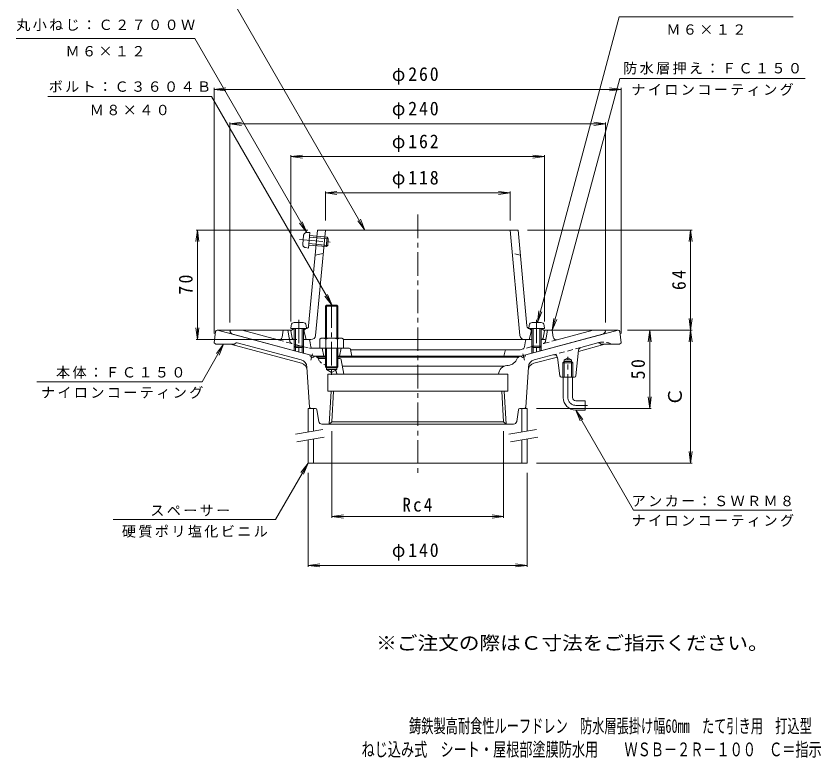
# Model space of a CAD drawing. Units: millimetres, scale not verified. Extents: x -288 to 226, y -347 to 365.
# Drawn here: x -288 to 226, y -347 to 127 of the extents above; entities that cross this region are included whole.
import ezdxf
from ezdxf.enums import TextEntityAlignment as Align

# ---------------------------------------------------------------- set-up
doc = ezdxf.new("R2010")
doc.units = ezdxf.units.MM
doc.header["$LTSCALE"] = 3
for name, pattern in [('CHAIN1', [8, 5, -1, 1, -1]), ('DASHED1', [1.8, 1.2, -0.6]), ('DOUBLE_CHAIN1', [8.8, 5, -1, 0.6, -0.6, 0.6, -1])]:
    doc.linetypes.add(name, pattern=pattern)
for name, color, linetype, lineweight in [('0-0', 3, 'Continuous', 9), ('0-1', 2, 'Continuous', 9), ('0-2', 6, 'Continuous', 5), ('0-3', 4, 'Continuous', 9), ('0-4', 7, 'Continuous', 9), ('0-5', 7, 'Continuous', 9)]:
    doc.layers.add(name, color=color, linetype=linetype, lineweight=lineweight)
doc.layers.add('F-5', color=2, linetype='Continuous')
doc.styles.add('ＭＳ ゴシック', font='')
doc.styles.get('ＭＳ ゴシック').set_extended_font_data('MS Gothic')

msp = doc.modelspace()

# ---------------------------------------------------------------- linework, layer by layer
at = {"layer": '0-0', "linetype": 'CHAIN1'}
for p, q in [((-31.545, 0.309), (-31.545, -166.083)), ((-99.812, -92.592), (-98.722, -88.525)), ((36.721, -92.592), (35.631, -88.525)), ((64.455, -116.521), (64.455, -90.521)), ((69.455, -121.521), (77.055, -121.521))]:
    msp.add_line(p, q, dxfattribs=at)
at = {"layer": '0-0'}
for p, q in [((-160.655, -74.397), (-161.545, -81.521)), ((-159.545, -73.521), (-159.663, -73.521)), ((-100.736, -89.279), (-159.545, -73.521)), ((-159.545, -73.521), (-117.545, -73.521)), ((37.645, -89.279), (96.455, -73.521)), ((54.455, -73.521), (96.572, -73.521)), ((97.564, -74.397), (98.455, -81.521)), ((-161.545, -81.521), (-160.545, -82.521)), ((-148.545, -82.521), (-147.953, -81.856)), ((-106.003, -92.526), (-146.947, -81.555)), ((72.779, -84.524), (84.186, -81.467)), ((85.455, -82.521), (84.455, -81.399)), ((-160.545, -82.521), (-148.545, -82.521)), ((-105.862, -94.635), (-151.071, -82.521)), ((71.308, -86.242), (69.55, -102.628)), ((87.98, -82.521), (71.226, -87.01)), ((-100.736, -89.279), (-100.029, -90.504)), ((-100.029, -90.504), (-98.58, -90.892)), ((-98.58, -90.892), (-97.355, -90.185)), ((-96.5, -90.414), (-97.355, -90.185)), ((-90.545, -90.67), (-95.926, -90.67)), ((-89.869, -91.521), (-94.637, -91.521)), ((-81.365, -91.521), (-83.222, -91.521)), ((32.836, -90.67), (-82.545, -90.67)), ((-80.396, -92.342), (-78.727, -101.521)), ((32.044, -91.665), (32.078, -91.584)), ((33.409, -90.414), (34.265, -90.185)), ((35.489, -90.892), (34.265, -90.185)), ((36.938, -90.504), (35.489, -90.892)), ((37.645, -89.279), (36.938, -90.504)), ((42.772, -94.635), (57.707, -90.633)), ((55.589, -89.13), (42.912, -92.526)), ((57.757, -90.884), (59.338, -102.654)), ((62.095, -92.521), (64.455, -91.158)), ((62.095, -92.521), (66.815, -92.521)), ((62.095, -93.521), (62.095, -92.521)), ((66.815, -92.521), (64.455, -91.158)), ((66.815, -93.521), (66.815, -92.521)), ((-102.308, -97.024), (-100.607, -122.587)), ((-89.869, -98.521), (-89.869, -97.521)), ((-83.222, -97.521), (-83.222, -98.521)), ((24.03, -96.387), (-79.661, -96.387)), ((25.495, -96.043), (26.306, -95.958)), ((37.517, -122.587), (39.217, -97.024)), ((61.28, -94.321), (62.095, -93.521)), ((61.28, -94.321), (67.63, -94.321)), ((61.28, -103.521), (61.28, -94.321)), ((62.095, -93.521), (66.815, -93.521)), ((62.095, -103.521), (62.095, -93.521)), ((66.815, -93.521), (67.63, -94.321)), ((66.815, -103.521), (66.815, -93.521)), ((67.63, -103.521), (67.63, -94.321)), ((-89.869, -98.521), (-86.545, -100.44)), ((-89.869, -98.521), (-83.222, -98.521)), ((-89.045, -101.521), (-89.045, -112.521)), ((-89.045, -101.521), (25.955, -101.521)), ((-83.222, -98.521), (-86.545, -100.44)), ((25.955, -101.521), (25.955, -112.521)), ((68.556, -103.521), (60.329, -103.521)), ((61.455, -116.521), (61.455, -103.521)), ((67.455, -116.521), (67.455, -103.521)), ((25.955, -112.521), (-89.045, -112.521)), ((-88.06, -133.521), (-86.748, -112.521)), ((-86.483, -131.943), (-85.269, -112.521)), ((24.97, -133.521), (23.657, -112.521)), ((69.455, -118.521), (75.455, -118.521)), ((75.455, -118.521), (75.455, -124.521)), ((-99.61, -123.521), (-96.907, -123.521)), ((-95.918, -124.373), (-94.801, -131.818)), ((31.71, -131.818), (32.827, -124.373)), ((33.816, -123.521), (36.519, -123.521)), ((69.455, -124.521), (75.455, -124.521)), ((29.732, -133.521), (-92.823, -133.521)), ((-88.06, -133.521), (-86.483, -131.943)), ((24.97, -133.521), (23.392, -131.943))]:
    msp.add_line(p, q, dxfattribs=at)
at = {"layer": '0-0', "linetype": 'DASHED1'}
msp.add_line((72.779, -84.524), (55.258, -89.218), dxfattribs=at)
at = {"layer": '0-0'}
for points in [[(98.455, -81.521), (97.455, -82.521), (85.455, -82.521)], [(-86.483, -131.943), (23.392, -131.943), (22.178, -112.521)]]:
    msp.add_lwpolyline(points, dxfattribs=at)
for centre, radius, start, end in [((-159.663, -74.521), 1, 90, 172.87471), ((96.572, -74.521), 1, 7.12529, 90), ((-147.206, -82.521), 1, 75, 138.29701), ((84.115, -82.521), 1, 41.70299, 105), ((73.297, -86.455), 2, 105.00015, 173.87691), ((-107.297, -97.356), 5, 3.80546, 75), ((-97.018, -92.346), 2, 37.46431, 75.00055), ((-94.637, -90.521), 1, 217.46321, 270), ((-81.38, -92.521), 1, 10.30339, 90), ((25.573, -88.996), 7, 276.00903, 337.59508), ((33.927, -92.346), 2, 104.99945, 157.59425), ((44.206, -97.356), 5, 105, 176.19454), ((55.775, -91.15), 2, 7.64897, 104.99991), ((-107.157, -99.464), 5, 3.80546, 75), ((26.123, -102.01), 6, 96.00754, 175.323), ((44.066, -99.464), 5, 105, 176.19454), ((60.329, -102.521), 1, 187.64804, 270), ((68.556, -102.521), 1, 270, 353.87691), ((69.455, -116.521), 8, 180, 270), ((69.455, -116.521), 2, 180, 270), ((-99.61, -122.521), 1, 183.80546, 270), ((36.519, -122.521), 1, 270, 356.19454), ((-96.907, -124.521), 1, 8.53077, 90), ((33.816, -124.521), 1, 90, 171.46923), ((-92.823, -131.521), 2, 188.53077, 270), ((29.732, -131.521), 2, 270, 351.46923)]:
    msp.add_arc(centre, radius, start, end, dxfattribs=at)
at = {"layer": '0-0', "linetype": 'DASHED1'}
for centre, radius, start, end in [((87.033, -92.092), 11, 60.47172, 105.00002), ((-97.018, -92.346), 2, 21.84924, 37.46431), ((-88.664, -88.996), 7, 201.84933, 254.40775), ((-89.213, -102.01), 6, 4.677, 30.24867)]:
    msp.add_arc(centre, radius, start, end, dxfattribs=at)
at = {"layer": '0-0', "linetype": 'CHAIN1'}
msp.add_arc((69.455, -116.521), 5, 180, 270, dxfattribs=at)
at = {"layer": '0-1', "color": 4}
for p, q in [((-90.545, -78.521), (-90.545, -58.198)), ((-89.869, -78.521), (-89.869, -57.521)), ((-83.222, -78.521), (-83.222, -57.521)), ((-82.545, -78.521), (-82.545, -58.198)), ((-94.045, -79.243), (-94.045, -85.021)), ((-94.045, -79.243), (-94.045, -85.021)), ((-92.169, -78.521), (-80.922, -78.521)), ((-90.293, -79.243), (-90.293, -85.021)), ((-82.798, -79.243), (-82.798, -85.021)), ((-79.045, -79.243), (-79.045, -85.021)), ((-94.045, -85.021), (-79.045, -85.021)), ((-90.545, -85.021), (-90.545, -96.845)), ((-89.869, -85.021), (-89.869, -97.521)), ((-83.222, -85.021), (-83.222, -97.521)), ((-82.545, -85.021), (-82.545, -96.845)), ((-89.869, -97.521), (-83.222, -97.521)), ((-83.222, -97.521), (-82.545, -96.845))]:
    msp.add_line(p, q, dxfattribs=at)
at = {"layer": '0-1', "color": 4, "linetype": 'CHAIN1'}
msp.add_line((-86.545, -56.957), (-86.545, -102.21), dxfattribs=at)
at = {"layer": '0-1'}
for p, q in [((-151.045, -73.521), (-151.545, -74.521)), ((-143.686, -73.521), (-151.045, -73.521)), ((-97.562, -90.021), (-149.644, -76.066)), ((-120.712, -79.677), (-143.686, -73.521)), ((-118.216, -78.039), (-117.545, -73.521)), ((-117.545, -73.521), (-114.545, -73.521)), ((-113.674, -78.291), (-114.545, -73.521)), ((-112.067, -73.521), (-114.545, -73.521)), ((34.471, -90.021), (86.554, -76.066)), ((49.455, -73.521), (51.455, -73.521)), ((50.583, -78.291), (51.455, -73.521)), ((54.455, -73.521), (51.455, -73.521)), ((55.125, -78.039), (54.455, -73.521)), ((57.621, -79.677), (80.595, -73.521)), ((80.595, -73.521), (87.955, -73.521)), ((87.955, -73.521), (88.455, -74.521)), ((-110.545, -79.521), (-112.198, -79.521)), ((-101.388, -79.521), (-104.545, -79.521)), ((-100.403, -80.352), (-99.762, -84.086)), ((37.312, -80.352), (36.671, -84.086)), ((38.298, -79.521), (41.455, -79.521)), ((47.455, -79.521), (49.108, -79.521)), ((-110.545, -83.651), (-110.545, -86.542)), ((-109.675, -84.521), (-109.675, -86.775)), ((-105.415, -84.521), (-105.415, -87.917)), ((-104.545, -83.651), (-104.545, -88.15)), ((-75.365, -85.021), (-99.333, -85.021)), ((-92.545, -85.021), (-91.545, -90.021)), ((-80.545, -85.021), (-81.545, -90.021)), ((-74.385, -85.825), (-73.545, -90.021)), ((-31.545, -86.021), (-74.295, -86.021)), ((25.235, -86.021), (-31.545, -86.021)), ((24.265, -86.778), (23.455, -90.021)), ((25.235, -86.021), (33.944, -86.021)), ((35.218, -85.68), (33.944, -86.021)), ((41.455, -83.651), (41.455, -88.15)), ((42.325, -84.521), (42.325, -87.917)), ((46.585, -84.521), (46.585, -86.775)), ((47.455, -83.651), (47.455, -86.542)), ((-97.562, -90.021), (-90.545, -90.021)), ((-82.545, -90.021), (-75.813, -90.021)), ((34.471, -90.021), (25.722, -90.021))]:
    msp.add_line(p, q, dxfattribs=at)
at = {"layer": '0-1', "linetype": 'DASHED1'}
for p, q in [((-120.712, -79.677), (-100.767, -85.021)), ((-113.273, -80.486), (-113.674, -78.291)), ((57.621, -79.677), (47.455, -82.401)), ((50.182, -80.486), (50.583, -78.291)), ((-99.333, -85.021), (-100.767, -85.021)), ((41.455, -84.009), (35.218, -85.68))]:
    msp.add_line(p, q, dxfattribs=at)
at = {"layer": '0-1', "color": 4}
msp.add_lwpolyline([(-82.545, -58.198), (-90.545, -58.198), (-89.869, -57.521), (-83.222, -57.521)], close=True, dxfattribs=at)
at = {"layer": '0-1'}
msp.add_lwpolyline([(25.722, -90.021), (-31.545, -90.021), (-75.813, -90.021)], dxfattribs=at)
at = {"layer": '0-1', "color": 4}
msp.add_lwpolyline([(-82.545, -96.845), (-90.545, -96.845), (-89.869, -97.521)], dxfattribs=at)
at = {"layer": '0-1'}
for centre, radius, start, end in [((-148.868, -73.168), 3, 206.80984, 255.00018), ((85.777, -73.168), 3, 284.99982, 333.19016), ((-120.194, -77.745), 2, 255.00011, 351.55621), ((-112.198, -78.021), 1.5, 190.35434, 270), ((-101.388, -80.521), 1, 9.73723, 90), ((38.298, -80.521), 1, 90, 170.26277), ((49.108, -78.021), 1.5, 270, 349.64566), ((57.104, -77.745), 2, 188.44379, 284.99989), ((-97.791, -83.748), 2, 189.73732, 219.53069), ((-75.365, -86.021), 1, 11.30974, 90), ((25.235, -87.021), 1, 90, 165.96472), ((34.7, -83.748), 2, 285.00038, 350.26268)]:
    msp.add_arc(centre, radius, start, end, dxfattribs=at)
at = {"layer": '0-1', "linetype": 'DASHED1'}
for centre, start, end in [((-111.305, -80.127), 190.35425, 255.00009), ((48.215, -80.127), 284.99991, 349.64575)]:
    msp.add_arc(centre, 2, start, end, dxfattribs=at)
at = {"layer": '0-1', "color": 4}
for centre, radius, start, end in [((-92.169, -81.321), 2.8, 47.92557, 132.07463), ((-86.545, -88.61), 10.089, 68.19786, 111.80214), ((-80.922, -81.321), 2.8, 47.92572, 132.07428)]:
    msp.add_arc(centre, radius, start, end, dxfattribs=at)
at = {"layer": '0-2'}
for p, q in [((-101.21, -70.732), (-95.648, -9.521)), ((-96.83, -76.8), (-90.545, -9.521)), ((32.557, -9.521), (-95.648, -9.521)), ((33.739, -76.8), (27.455, -9.521)), ((38.121, -70.75), (32.557, -9.521)), ((-97.102, -25.521), (-91.947, -24.521)), ((-111.545, -72.974), (-112.545, -74.021)), ((-111.695, -78.7), (-112.545, -74.021)), ((-110.545, -72.929), (-111.545, -72.974)), ((-103.115, -72.591), (-104.545, -72.656)), ((-103.295, -72.6), (-104.295, -73.646)), ((-104.295, -73.646), (-102.795, -79.521)), ((41.204, -73.646), (39.705, -79.521)), ((40.024, -72.591), (41.454, -72.656)), ((40.204, -72.6), (41.204, -73.646)), ((47.454, -72.929), (48.455, -72.974)), ((48.455, -72.974), (49.454, -74.021)), ((48.604, -78.7), (49.454, -74.021)), ((-101.388, -79.521), (-99.817, -79.521)), ((-79.045, -79.521), (40.565, -79.521))]:
    msp.add_line(p, q, dxfattribs=at)
at = {"layer": '0-2', "color": 4, "linetype": 'DOUBLE_CHAIN1', "lineweight": 9}
for p, q in [((-104.939, -18.583), (-104.435, -12.953)), ((-102.439, -11.131), (-100.357, -11.136)), ((-101.249, -21.096), (-100.357, -11.136)), ((-100.613, -13.994), (-88.661, -15.064)), ((-100.535, -13.128), (-89.45, -14.12)), ((-89.985, -20.096), (-89.45, -14.12)), ((-88.661, -15.064), (-89.45, -14.12)), ((-89.041, -19.307), (-88.661, -15.064)), ((-107.141, -15.548), (-86.771, -17.372)), ((-101.07, -19.104), (-89.985, -20.096)), ((-100.993, -18.237), (-89.041, -19.307)), ((-89.041, -19.307), (-89.985, -20.096)), ((-103.299, -20.73), (-101.249, -21.096))]:
    msp.add_line(p, q, dxfattribs=at)
at = {"layer": '0-2', "linetype": 'DASHED1'}
msp.add_line((34.011, -25.521), (28.856, -24.521), dxfattribs=at)
at = {"layer": '0-2', "color": 4, "linetype": 'CHAIN1', "lineweight": 9}
for p, q in [((-107.545, -66.796), (-107.545, -87.517)), ((44.455, -66.796), (44.455, -87.517))]:
    msp.add_line(p, q, dxfattribs=at)
at = {"layer": '0-2', "color": 4, "lineweight": 9}
for p, q in [((-112.364, -70.407), (-112.545, -72.481)), ((-104.719, -68.581), (-110.371, -68.581)), ((-102.727, -70.407), (-102.545, -72.481)), ((39.636, -70.407), (39.455, -72.481)), ((41.628, -68.581), (47.281, -68.581)), ((49.273, -70.407), (49.455, -72.481)), ((-102.545, -72.481), (-112.545, -72.481)), ((-110.545, -72.481), (-110.545, -83.611)), ((-109.675, -72.481), (-109.675, -84.481)), ((-105.415, -72.481), (-105.415, -84.481)), ((-104.545, -72.481), (-104.545, -83.611)), ((39.455, -72.481), (49.455, -72.481)), ((41.455, -72.481), (41.455, -83.611)), ((42.324, -72.481), (42.324, -84.481)), ((46.584, -72.481), (46.584, -84.481)), ((47.455, -72.481), (47.455, -83.611)), ((-109.675, -84.481), (-110.545, -83.611)), ((-104.545, -83.611), (-110.545, -83.611)), ((-105.415, -84.481), (-109.675, -84.481)), ((-105.415, -84.481), (-104.545, -83.611)), ((42.324, -84.481), (41.455, -83.611)), ((41.455, -83.611), (47.455, -83.611)), ((42.324, -84.481), (46.584, -84.481)), ((46.584, -84.481), (47.455, -83.611))]:
    msp.add_line(p, q, dxfattribs=at)
at = {"layer": '0-2', "color": 4, "linetype": 'DOUBLE_CHAIN1', "lineweight": 9}
for centre, start, end in [((-102.443, -13.131), 89.88402, 174.884), ((-102.947, -18.761), 174.884, 259.88399)]:
    msp.add_arc(centre, 2, start, end, dxfattribs=at)
at = {"layer": '0-2', "color": 4, "lineweight": 9}
for centre, start, end in [((-110.371, -70.581), 90, 174.99998), ((-104.719, -70.581), 5.00002, 90), ((41.628, -70.581), 90, 174.99998), ((47.281, -70.581), 5.00002, 90)]:
    msp.add_arc(centre, 2, start, end, dxfattribs=at)
at = {"layer": '0-2'}
for centre, radius, start, end in [((-103.206, -70.593), 2, 272.60175, 354.80721), ((40.115, -70.593), 2, 185.19279, 267.39825), ((-99.817, -76.521), 3, 270, 354.6631), ((36.726, -76.521), 3, 185.3369, 270), ((-110.711, -78.521), 1, 190.30324, 270), ((47.62, -78.521), 1, 270, 349.69676)]:
    msp.add_arc(centre, radius, start, end, dxfattribs=at)
at = {"layer": '0-3'}
for p, q in [((-101.545, -123.521), (-98.045, -123.521)), ((-101.545, -123.521), (-101.545, -138.521)), ((-98.045, -137.904), (-98.045, -123.521)), ((38.455, -123.521), (34.955, -123.521)), ((34.955, -138.521), (34.955, -123.521)), ((38.455, -123.521), (38.455, -137.904)), ((-101.545, -143.598), (-101.545, -158.521)), ((-98.045, -142.981), (-98.045, -158.521)), ((34.955, -143.598), (34.955, -158.521)), ((38.455, -142.981), (38.455, -158.521)), ((-101.545, -158.521), (38.455, -158.521))]:
    msp.add_line(p, q, dxfattribs=at)
at = {"layer": '0-3', "color": 7}
for p, q in [((-92.214, -136.876), (-109.711, -139.961)), ((44.286, -136.876), (26.789, -139.961)), ((-91.345, -141.8), (-108.842, -144.885)), ((45.154, -141.8), (27.658, -144.885))]:
    msp.add_line(p, q, dxfattribs=at)
at = {"layer": '0-4'}
for p, q in [((-161.545, 80.315), (-154.109, 81.294)), ((-161.545, 81.215), (-161.545, -75.521)), ((-161.545, 80.315), (98.455, 80.315)), ((-161.545, 80.315), (-154.109, 79.336)), ((98.455, 80.315), (91.019, 81.294)), ((98.455, 80.315), (91.019, 79.336)), ((98.455, 81.215), (98.455, -75.521)), ((-151.545, 58.313), (-144.11, 59.291)), ((-151.545, 59.213), (-151.545, -68.521)), ((-151.545, 58.313), (88.455, 58.313)), ((-151.545, 58.313), (-144.11, 57.334)), ((88.455, 58.313), (81.019, 59.291)), ((88.455, 58.313), (81.019, 57.334)), ((88.455, 59.213), (88.455, -68.521)), ((-112.545, 37.326), (-105.109, 38.305)), ((-112.545, 38.226), (-112.545, -68.021)), ((-112.545, 37.326), (49.454, 37.326)), ((-112.545, 37.326), (-105.109, 36.347)), ((49.454, 37.326), (42.019, 38.305)), ((49.454, 37.326), (42.019, 36.347)), ((49.454, 38.226), (49.454, -68.021)), ((-90.545, 14.16), (-83.11, 15.139)), ((-90.545, 15.06), (-90.545, -3.521)), ((-90.545, 14.16), (27.455, 14.16)), ((-90.545, 14.16), (-83.11, 13.181)), ((27.455, 14.16), (20.019, 15.139)), ((27.455, 14.16), (20.019, 13.181)), ((27.455, 15.06), (27.455, -3.521)), ((-172.271, -9.521), (-173.25, -16.957)), ((-173.171, -9.521), (-101.648, -9.521)), ((-172.271, -79.521), (-172.271, -9.521)), ((-172.271, -9.521), (-171.292, -16.957)), ((143.779, -9.521), (38.557, -9.521)), ((142.879, -9.521), (141.9, -16.957)), ((142.879, -73.521), (142.879, -9.521)), ((142.879, -9.521), (143.858, -16.957)), ((142.879, -73.521), (141.9, -66.085)), ((142.879, -73.521), (143.858, -66.085)), ((-172.271, -79.521), (-173.25, -72.085)), ((-172.271, -79.521), (-171.292, -72.085)), ((143.779, -73.521), (102.455, -73.521)), ((116.76, -73.521), (115.781, -80.957)), ((116.76, -73.521), (117.739, -80.957)), ((116.76, -123.521), (116.76, -73.521)), ((142.879, -73.521), (141.9, -80.957)), ((142.879, -158.521), (142.879, -73.521)), ((142.879, -73.521), (143.858, -80.957)), ((-173.171, -79.521), (-108.795, -79.521)), ((116.76, -123.521), (115.781, -116.085)), ((116.76, -123.521), (117.739, -116.085)), ((117.66, -123.521), (44.455, -123.521)), ((-86.483, -193.402), (-86.483, -137.943)), ((23.392, -193.402), (23.392, -137.943)), ((142.879, -158.521), (141.9, -151.085)), ((142.879, -158.521), (143.858, -151.085)), ((143.779, -158.521), (44.455, -158.521)), ((-101.545, -224.623), (-101.545, -164.521)), ((38.455, -224.623), (38.455, -164.521)), ((-86.483, -192.502), (-79.047, -191.523)), ((-86.483, -192.502), (23.392, -192.502)), ((-86.483, -192.502), (-79.047, -193.481)), ((23.392, -192.502), (15.956, -191.523)), ((23.392, -192.502), (15.956, -193.481)), ((-101.545, -223.723), (-94.11, -222.744)), ((-101.545, -223.723), (38.455, -223.723)), ((-101.545, -223.723), (-94.11, -224.702)), ((38.455, -223.723), (31.019, -222.744)), ((38.455, -223.723), (31.019, -224.702))]:
    msp.add_line(p, q, dxfattribs=at)
at = {"layer": '0-5'}
for p, q in [((-65.22, -9.521), (-156.456, 148.504)), ((44.955, -68.639), (97.274, 126.619)), ((97.274, 126.619), (208.45, 126.619)), ((-288.155, 112.77), (-173.974, 112.77)), ((-102.439, -11.131), (-173.974, 112.77)), ((-163.227, 75.668), (-267.902, 75.668)), ((-86.265, -57.634), (-163.227, 75.668)), ((-102.439, -11.131), (-105.309, -4.202)), ((-65.22, -9.521), (-69.786, -3.571)), ((-65.22, -9.521), (-68.09, -2.592)), ((-102.439, -11.131), (-107.005, -5.181)), ((-86.265, -57.634), (-89.135, -50.705)), ((-86.265, -57.634), (-90.831, -51.684)), ((44.955, -68.639), (45.934, -61.203)), ((44.955, -68.639), (47.825, -61.71)), ((54.455, -73.521), (55.434, -66.085)), ((54.455, -73.521), (57.325, -66.592)), ((-155.545, -82.521), (-169.355, -106.44)), ((-155.545, -82.521), (-160.111, -88.471)), ((-155.545, -82.521), (-158.415, -89.45)), ((-274.915, -106.44), (-169.355, -106.44)), ((69.455, -124.521), (74.02, -130.471)), ((69.455, -124.521), (72.325, -131.45)), ((-101.545, -158.521), (-122.33, -194.521)), ((-101.545, -158.521), (-106.111, -164.471)), ((-101.545, -158.521), (-104.416, -165.45)), ((-122.33, -194.521), (-226.099, -194.521))]:
    msp.add_line(p, q, dxfattribs=at)
for points in [[(54.455, -73.521), (97.537, 87.265), (215.954, 87.265)], [(69.455, -124.521), (106.316, -188.367), (207.576, -188.367)]]:
    msp.add_lwpolyline(points, dxfattribs=at)

# ---------------------------------------------------------------- texts
at = {"layer": '0-4', "color": 2, "style": 'ＭＳ ゴシック'}
msp.add_text('Ｃ', height=8.798, rotation=90, dxfattribs=at).set_placement((139.879, -122.021), align=Align.BOTTOM_LEFT)
at = {"layer": '0-4', "color": 2, "char_height": 8.798, "attachment_point": 7, "style": 'ＭＳ ゴシック'}
for s, insert in [('\\T1.21;\\W0.95;φ260', (-48.045, 83.315)), ('\\T1.21;\\W0.95;φ240', (-48.045, 61.313)), ('\\T1.21;\\W0.95;φ162', (-48.045, 40.326)), ('\\T1.21;\\W0.95;φ118', (-48.045, 17.16)), ('\\T1.27;\\W0.9;Rc4', (-41.295, -189.502)), ('\\T1.21;\\W0.95;φ140', (-48.045, -220.723))]:
    msp.add_mtext(s, dxfattribs=dict(at, insert=insert))
at = {"layer": '0-4', "color": 2, "char_height": 8.798, "attachment_point": 7, "rotation": 90, "style": 'ＭＳ ゴシック'}
for s, insert in [('\\T1.27;\\W0.95;64', (139.879, -47.896)), ('\\T1.27;\\W0.95;70', (-175.271, -50.896)), ('\\T1.27;\\W0.95;50', (113.76, -104.896))]:
    msp.add_mtext(s, dxfattribs=dict(at, insert=insert))
at = {"layer": '0-5', "char_height": 6.598, "attachment_point": 7, "style": 'ＭＳ ゴシック'}
for s, insert in [('\\T1.17;丸小ねじ：Ｃ２７００Ｗ', (-288.065, 117.5)), ('\\T1.17;Ｍ６×１２', (127.362, 115.12)), ('\\T1.17;Ｍ６×１２', (-256.565, 101.271)), ('\\T1.17;防水層押え：ＦＣ１５０', (99.745, 89.786)), ('\\T1.17;ボルト：Ｃ３６０４Ｂ', (-267.315, 78.387)), ('\\T1.17;ナイロンコーティング', (104.995, 76.146)), ('\\T1.17;Ｍ８×４０', (-241.065, 63.717)), ('\\T1.17;本体：ＦＣ１５０', (-262.647, -104.44)), ('\\T1.17;ナイロンコーティング', (-272.287, -117.336)), ('\\T1.17;アンカー：ＳＷＲＭ８', (105.196, -186.222)), ('\\T1.17;スペーサー', (-202.415, -192.352)), ('\\T1.17;ナイロンコーティング', (105.196, -199.08)), ('\\T1.17;硬質ポリ塩化ビニル', (-220.547, -206.026))]:
    msp.add_mtext(s, dxfattribs=dict(at, insert=insert))
at = {"layer": 'F-5', "style": 'ＭＳ ゴシック'}
for s, width, p in [('※ご注文の際はＣ寸法をご指示ください。', 1.1, (-58.079, -280.323)), ('鋳鉄製高耐食性ルーフドレン\u3000防水層張掛け幅60mm\u3000たて引き用\u3000打込型', 0.65, (-37.058, -333.333)), ('ねじ込み式\u3000シート・屋根部塗膜防水用\u3000\u3000ＷＳＢ－２Ｒ－１００\u3000Ｃ＝指示', 0.7, (-67.41, -348.296))]:
    msp.add_text(s, height=8.798, dxfattribs=dict(at, width=width)).set_placement(p, align=Align.BOTTOM_LEFT)

doc.saveas('drawing.dxf')
